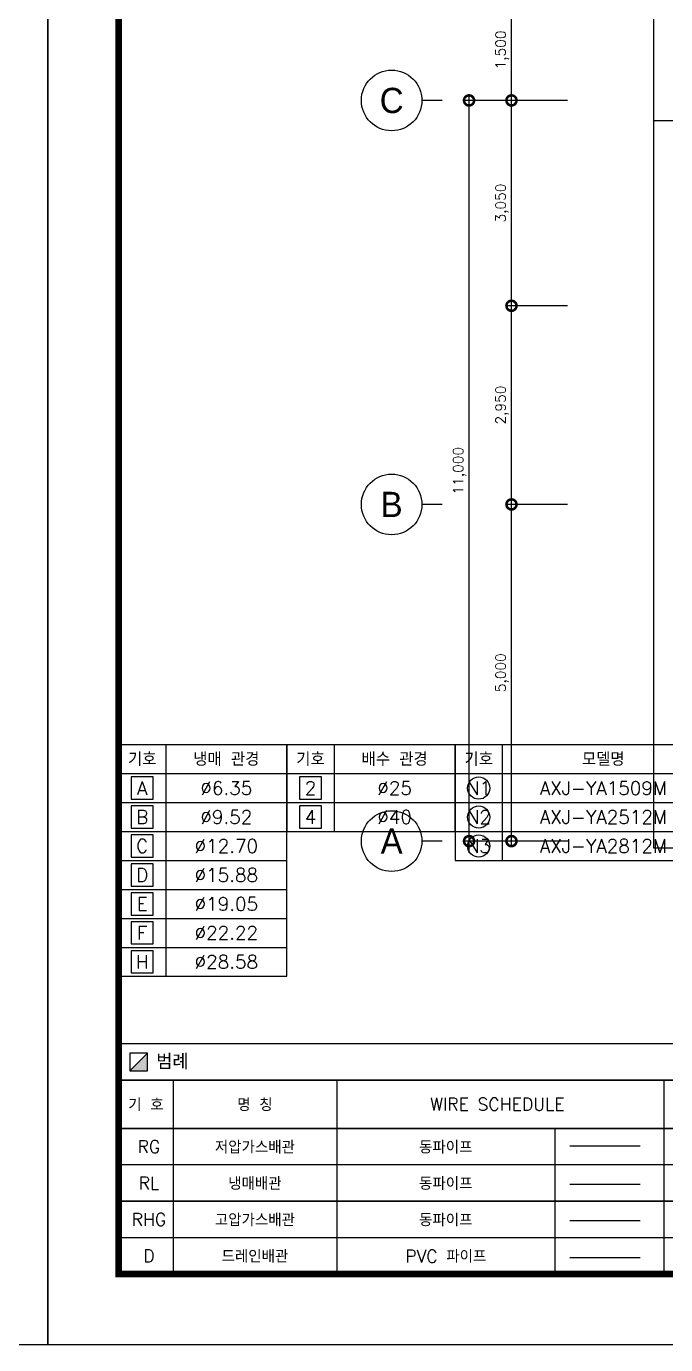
# Model space of a CAD drawing. Header units: millimetres. Extents: x -56261 to 196039, y 9480 to 100001.
# Drawn here: x 69568 to 79065, y 70301 to 89879 of the extents above; entities that cross this region are included whole.
import ezdxf
from ezdxf.enums import TextEntityAlignment as Align

# ---------------------------------------------------------------- set-up
doc = ezdxf.new("R2010")
doc.units = ezdxf.units.MM
for name, color, linetype in [('DVM_LEGEND', 7, 'Continuous'), ('DVM_REPORT', 7, 'Continuous'), ('FORM', 4, 'Continuous'), ('PLAN', 9, 'Continuous'), ('PLAN_DIM', 7, 'Continuous')]:
    doc.layers.add(name, color=color, linetype=linetype)
doc.styles.add('DVM_DEFAULT', font='romans.shx', dxfattribs={"bigfont": 'whgtxt.shx'})
doc.styles.add('DVM_REPORT', font='romans.shx', dxfattribs={"bigfont": 'whgtxt.shx'})
doc.styles.add('Gdim', font='')
doc.styles.add('Gtx', font='')
doc.styles.add('plan', font='romans.shx', dxfattribs={"bigfont": 'GHS.SHX'})
doc.styles.get('Gdim').set_extended_font_data('Dotum')
doc.styles.get('Gtx').set_extended_font_data('Dotum')
doc.dimstyles.new('Gdim100', dxfattribs={"dimscale": 100, "dimtxt": 3, "dimasz": 6, "dimexe": 1.5, "dimexo": 2, "dimgap": 1, "dimtad": 1, "dimdec": 0, "dimzin": 0, "dimdsep": 46, "dimlunit": 6, "dimtxsty": 'Gdim', "dimblk1": 'DOTSMALL', "dimblk2": 'DOTSMALL', "dimsah": 1, "dimcen": 1.5, "dimdle": 1.5, "dimclrd": 1, "dimclre": 1, "dimclrt": 256, "dimazin": 0, "dimtfac": 1, "dimtdec": 0, "dimtix": 1, "dimtmove": 2, "dimatfit": 3, "dimldrblk": 'DOTSMALL', "dimfxl": 1.5, "dimtolj": 1, "dimtzin": 0, "dimlwd": -1, "dimlwe": -1, "dimarcsym": 0})

# ---------------------------------------------------------------- blocks, each defined once
blk = doc.blocks.new('FORM_기계', base_point=(381614, -321275))
at = {"layer": 'FORM', "color": 7}
blk.add_lwpolyline([(381614, -321275), (465714, -321275), (465714, -261875), (381614, -261875)], close=True, dxfattribs=at)
at = {"layer": 'FORM', "const_width": 200}
blk.add_lwpolyline([(463614, -319175), (383714, -319175), (383714, -263975), (463614, -263975)], close=True, dxfattribs=at)
blk = doc.blocks.new('_DotSmall')
at = {"color": 0, "linetype": 'ByBlock', "const_width": 0.5}
blk.add_lwpolyline([(-0.0625, 0, 1), (0.0625, 0, 1)], format="xyb", close=True, dxfattribs=at)
blk = doc.blocks.new('*D171')
at = {"layer": 'DEFPOINTS', "color": 0, "transparency": 16777216}
for p in [(76775, 90279), (77708, 90279), (77708, 88779)]:
    blk.add_point(p, dxfattribs=at)
at = {"layer": 'PLAN_DIM', "transparency": 16777216}
for p, q in [((77608, 90279), (76700, 90279)), ((76775, 88704), (76775, 90354)), ((77608, 88779), (76700, 88779))]:
    blk.add_line(p, q, dxfattribs=at)
at = {"layer": 'PLAN_DIM', "transparency": 16777216, "xscale": 300, "yscale": 300, "zscale": 300}
for p, rotation in [((76775, 90279), 90), ((76775, 88779), 270)]:
    blk.add_blockref('_DotSmall', p, dxfattribs=dict(at, rotation=rotation))
at = {"layer": 'PLAN_DIM', "transparency": 16777216, "insert": (76636, 89529), "char_height": 150, "attachment_point": 5, "rotation": 90, "style": 'plan'}
blk.add_mtext('\\A1;1,500', dxfattribs=at)
blk = doc.blocks.new('*D172')
at = {"layer": 'DEFPOINTS', "color": 0, "transparency": 16777216}
for p in [(76775, 88779), (77708, 88779), (77708, 85729)]:
    blk.add_point(p, dxfattribs=at)
at = {"layer": 'PLAN_DIM', "transparency": 16777216}
for p, q in [((77608, 88779), (76700, 88779)), ((76775, 85654), (76775, 88854)), ((77608, 85729), (76700, 85729))]:
    blk.add_line(p, q, dxfattribs=at)
at = {"layer": 'PLAN_DIM', "transparency": 16777216, "xscale": 300, "yscale": 300, "zscale": 300}
for p, rotation in [((76775, 88779), 90), ((76775, 85729), 270)]:
    blk.add_blockref('_DotSmall', p, dxfattribs=dict(at, rotation=rotation))
at = {"layer": 'PLAN_DIM', "transparency": 16777216, "insert": (76636, 87254), "char_height": 150, "attachment_point": 5, "rotation": 90, "style": 'plan'}
blk.add_mtext('\\A1;3,050', dxfattribs=at)
blk = doc.blocks.new('*D173')
at = {"layer": 'DEFPOINTS', "color": 0, "transparency": 16777216}
for p in [(76145, 88779), (77708, 88779), (77718, 77779)]:
    blk.add_point(p, dxfattribs=at)
at = {"layer": 'PLAN_DIM', "transparency": 16777216}
for p, q in [((77608, 88779), (76070, 88779)), ((76145, 77704), (76145, 88854)), ((77618, 77779), (76070, 77779))]:
    blk.add_line(p, q, dxfattribs=at)
at = {"layer": 'PLAN_DIM', "transparency": 16777216, "xscale": 300, "yscale": 300, "zscale": 300}
for p, rotation in [((76145, 88779), 90), ((76145, 77779), 270)]:
    blk.add_blockref('_DotSmall', p, dxfattribs=dict(at, rotation=rotation))
at = {"layer": 'PLAN_DIM', "transparency": 16777216, "insert": (76006, 83279), "char_height": 150, "attachment_point": 5, "rotation": 90, "style": 'plan'}
blk.add_mtext('\\A1;11,000', dxfattribs=at)
blk = doc.blocks.new('*D179')
at = {"layer": 'DEFPOINTS', "color": 0, "transparency": 16777216}
for p in [(76775, 82779), (77708, 82779), (77708, 77779)]:
    blk.add_point(p, dxfattribs=at)
at = {"layer": 'PLAN_DIM', "transparency": 16777216}
for p, q in [((76775, 77704), (76775, 82854)), ((77608, 82779), (76700, 82779)), ((77608, 77779), (76700, 77779))]:
    blk.add_line(p, q, dxfattribs=at)
at = {"layer": 'PLAN_DIM', "transparency": 16777216, "xscale": 300, "yscale": 300, "zscale": 300}
for p, rotation in [((76775, 82779), 90), ((76775, 77779), 270)]:
    blk.add_blockref('_DotSmall', p, dxfattribs=dict(at, rotation=rotation))
at = {"layer": 'PLAN_DIM', "transparency": 16777216, "insert": (76636, 80279), "char_height": 150, "attachment_point": 5, "rotation": 90, "style": 'plan'}
blk.add_mtext('\\A1;5,000', dxfattribs=at)
blk = doc.blocks.new('*D156')
at = {"layer": 'DEFPOINTS', "color": 0, "transparency": 16777216}
for p in [(76775, 85729), (77708, 85729), (77708, 82779)]:
    blk.add_point(p, dxfattribs=at)
at = {"layer": 'PLAN_DIM', "transparency": 16777216}
for p, q in [((76775, 82704), (76775, 85804)), ((77608, 85729), (76700, 85729)), ((77608, 82779), (76700, 82779))]:
    blk.add_line(p, q, dxfattribs=at)
at = {"layer": 'PLAN_DIM', "transparency": 16777216, "xscale": 300, "yscale": 300, "zscale": 300}
for p, rotation in [((76775, 85729), 90), ((76775, 82779), 270)]:
    blk.add_blockref('_DotSmall', p, dxfattribs=dict(at, rotation=rotation))
at = {"layer": 'PLAN_DIM', "transparency": 16777216, "insert": (76636, 84254), "char_height": 150, "attachment_point": 5, "rotation": 90, "style": 'plan'}
blk.add_mtext('\\A1;2,950', dxfattribs=at)
blk = doc.blocks.new('P_LEGEND')
at = {"layer": 'DVM_REPORT'}
blk.add_hatch(color=2, dxfattribs=at).paths.add_polyline_path([(428, 3278), (166, 3016), (428, 3016)])
at = {"layer": 'DVM_REPORT', "color": 2}
blk.add_line((166, 3016), (428, 3278), dxfattribs=at)
at = {"layer": 'DVM_REPORT', "color": 7}
for p, q in [((810, 2880), (810, 0)), ((810, 2880), (810, 0)), ((3240, 2880), (3240, 0)), ((8100, 2880), (8100, 0)), ((8100, 2880), (8100, 0)), ((6480, 2160), (6480, 0))]:
    blk.add_line(p, q, dxfattribs=at)
at = {"layer": 'DVM_REPORT', "color": 3, "ltscale": 0.05}
for p, q in [((6705, 1904), (7746, 1904)), ((6705, 1333), (7746, 1333)), ((6705, 793), (7746, 793))]:
    blk.add_line(p, q, dxfattribs=at)
at = {"layer": 'DVM_REPORT', "color": 5, "ltscale": 0.05}
blk.add_line((6705, 245), (7746, 245), dxfattribs=at)
at = {"layer": 'DVM_REPORT', "color": 7}
for points in [[(0, 3420), (9720, 3420), (9720, 2880), (0, 2880)], [(0, 2880), (9720, 2880), (9720, 2160), (0, 2160)], [(0, 2160), (9720, 2160), (9720, 1620), (0, 1620)], [(9720, 1620), (0, 1620), (0, 1080), (9720, 1080)], [(0, 1080), (9720, 1080), (9720, 0), (0, 0)], [(9720, 1080), (0, 1080), (0, 540), (9720, 540)]]:
    blk.add_lwpolyline(points, close=True, dxfattribs=at)
at = {"layer": 'DVM_REPORT', "color": 2}
blk.add_lwpolyline([(166, 3016), (428, 3016), (428, 3278), (166, 3278)], close=True, dxfattribs=at)
at = {"layer": 'DVM_REPORT', "color": 2, "style": 'DVM_REPORT'}
blk.add_text('범례', height=225, dxfattribs=at).set_placement((561, 3152), align=Align.MIDDLE_LEFT)
for s, height, p in [('기 호', 187.5, (405, 2520)), ('명 칭', 187.5, (2025, 2520)), ('WIRE SCHEDULE', 187.5, (5625, 2520)), ('비 고', 187.5, (8865, 2520)), ('RG', 187.5, (450, 1890)), ('저압가스배관', 187.5, (2025, 1890)), ('동파이프', 187.5, (4860, 1890)), ('RL', 187.5, (450, 1350)), ('냉매배관', 187.5, (2025, 1350)), ('동파이프', 187.5, (4860, 1350)), ('RHG', 187.5, (450, 810)), ('고압가스배관', 187.5, (2025, 810)), ('동파이프', 187.5, (4860, 810)), ('D', 188, (450, 270)), ('드레인배관', 187.5, (2025, 270)), ('PVC 파이프', 187.5, (4860, 270))]:
    blk.add_text(s, height=height, dxfattribs=at).set_placement(p, align=Align.MIDDLE)

msp = doc.modelspace()

# ---------------------------------------------------------------- linework, layer by layer
at = {"layer": 'DVM_LEGEND', "color": 7}
for p, q in [((71638.9, 79211.1), (71638.9, 78781.1)), ((74138.9, 79211.1), (74138.9, 78781.1)), ((76638.9, 79211.1), (76638.9, 78781.1)), ((71638.9, 78781.1), (71638.9, 78351.1)), ((74138.9, 78781.1), (74138.9, 78351.1)), ((76638.9, 78781.1), (76638.9, 78351.1)), ((71638.9, 78351.1), (71638.9, 77921.1)), ((74138.9, 78351.1), (74138.9, 77921.1)), ((76638.9, 78351.1), (76638.9, 77921.1)), ((71638.9, 77921.1), (71638.9, 77491.1)), ((76638.9, 77921.1), (76638.9, 77491.1)), ((71638.9, 77491.1), (71638.9, 77061.1)), ((71638.9, 77061.1), (71638.9, 76631.1)), ((71638.9, 76631.1), (71638.9, 76201.1)), ((71638.9, 76201.1), (71638.9, 75771.1))]:
    msp.add_line(p, q, dxfattribs=at)
for points in [[(70938.9, 79211.1), (70938.9, 78781.1), (73438.9, 78781.1), (73438.9, 79211.1)], [(73438.9, 79211.1), (73438.9, 78781.1), (75938.9, 78781.1), (75938.9, 79211.1)], [(75938.9, 79211.1), (75938.9, 78781.1), (80638.9, 78781.1), (80638.9, 79211.1)]]:
    msp.add_lwpolyline(points, close=True, dxfattribs=at)
for points in [[(70938.9, 78781.1), (70938.9, 78351.1), (73438.9, 78351.1), (73438.9, 78781.1)], [(73438.9, 78781.1), (73438.9, 78351.1), (75938.9, 78351.1), (75938.9, 78781.1)], [(75938.9, 78781.1), (75938.9, 78351.1), (80638.9, 78351.1), (80638.9, 78781.1)], [(70938.9, 78351.1), (70938.9, 77921.1), (73438.9, 77921.1), (73438.9, 78351.1)], [(73438.9, 78351.1), (73438.9, 77921.1), (75938.9, 77921.1), (75938.9, 78351.1)], [(75938.9, 78351.1), (75938.9, 77921.1), (80638.9, 77921.1), (80638.9, 78351.1)], [(70938.9, 77921.1), (70938.9, 77491.1), (73438.9, 77491.1), (73438.9, 77921.1)], [(75938.9, 77921.1), (75938.9, 77491.1), (80638.9, 77491.1), (80638.9, 77921.1)], [(70938.9, 77491.1), (70938.9, 77061.1), (73438.9, 77061.1), (73438.9, 77491.1)], [(70938.9, 77061.1), (70938.9, 76631.1), (73438.9, 76631.1), (73438.9, 77061.1)], [(70938.9, 76631.1), (70938.9, 76201.1), (73438.9, 76201.1), (73438.9, 76631.1)], [(70938.9, 76201.1), (70938.9, 75771.1), (73438.9, 75771.1), (73438.9, 76201.1)]]:
    msp.add_lwpolyline(points, dxfattribs=at)
at = {"layer": 'DVM_LEGEND', "color": 2}
for points in [[(71123.9, 78401.1), (71453.9, 78401.1), (71453.9, 78731.1), (71123.9, 78731.1)], [(73623.9, 78401.1), (73953.9, 78401.1), (73953.9, 78731.1), (73623.9, 78731.1)], [(71123.9, 77971.1), (71453.9, 77971.1), (71453.9, 78301.1), (71123.9, 78301.1)], [(73623.9, 77971.1), (73953.9, 77971.1), (73953.9, 78301.1), (73623.9, 78301.1)], [(71123.9, 77541.1), (71453.9, 77541.1), (71453.9, 77871.1), (71123.9, 77871.1)], [(71123.9, 77111.1), (71453.9, 77111.1), (71453.9, 77441.1), (71123.9, 77441.1)], [(71123.9, 76681.1), (71453.9, 76681.1), (71453.9, 77011.1), (71123.9, 77011.1)], [(71123.9, 76251.1), (71453.9, 76251.1), (71453.9, 76581.1), (71123.9, 76581.1)], [(71123.9, 75821.1), (71453.9, 75821.1), (71453.9, 76151.1), (71123.9, 76151.1)]]:
    msp.add_lwpolyline(points, close=True, dxfattribs=at)
for centre in [(76288.9, 78566.1), (76288.9, 78136.1), (76288.9, 77706.1)]:
    msp.add_circle(centre, 165, dxfattribs=at)
at = {"layer": 'PLAN'}
for p, q in [((78883.4, 90353.8), (78883.4, 77678.8)), ((78883.4, 77678.8), (82083.4, 77678.8))]:
    msp.add_line(p, q, dxfattribs=at)
msp.add_lwpolyline([(78883.4, 88878.8), (78883.4, 88478.8), (79283.4, 88478.8), (79283.4, 88878.8)], dxfattribs=at)
at = {"layer": 'PLAN_DIM'}
for points in [[(75744.8, 88778.8), (75444.8, 88778.8, -1), (74544.8, 88778.8, -1), (75444.8, 88778.8, 0)], [(75744.8, 82778.8), (75444.8, 82778.8, -1), (74544.8, 82778.8, -1), (75444.8, 82778.8, 0)], [(75744.8, 77778.8), (75444.8, 77778.8, -1), (74544.8, 77778.8, -1), (75444.8, 77778.8, 0)]]:
    msp.add_lwpolyline(points, format="xyb", dxfattribs=at)

# ---------------------------------------------------------------- block references
at = {"layer": 'DVM_LEGEND', "color": 7}
msp.add_blockref('P_LEGEND', (70938.9, 71351.1), dxfattribs=at)
at = {"layer": 'FORM', "xscale": 0.5, "yscale": 0.5, "zscale": 0.5}
for p in [(27838.9, 70301.1), (69888.9, 70301.1)]:
    msp.add_blockref('FORM_기계', p, dxfattribs=at)

# ---------------------------------------------------------------- texts
at = {"layer": 'DVM_LEGEND', "color": 2, "style": 'DVM_DEFAULT'}
for s, p in [('기호', (71288.9, 78996.1)), ('냉매 관경', (72538.9, 78996.1)), ('기호', (73788.9, 78996.1)), ('배수 관경', (75038.9, 78996.1)), ('기호', (76288.9, 78996.1)), ('모델명', (78138.9, 78996.1)), ('A', (71288.9, 78566.1)), ('∅6.35', (72538.9, 78566.1)), ('2', (73788.9, 78566.1)), ('∅25', (75038.9, 78566.1)), ('N1', (76288.9, 78566.1)), ('AXJ-YA1509M', (78138.9, 78566.1)), ('B', (71288.9, 78136.1)), ('∅9.52', (72538.9, 78136.1)), ('4', (73788.9, 78136.1)), ('∅40', (75038.9, 78136.1)), ('N2', (76288.9, 78136.1)), ('AXJ-YA2512M', (78138.9, 78136.1)), ('C', (71288.9, 77706.1)), ('∅12.70', (72538.9, 77706.1)), ('N3', (76288.9, 77706.1)), ('AXJ-YA2812M', (78138.9, 77706.1)), ('D', (71288.9, 77276.1)), ('∅15.88', (72538.9, 77276.1)), ('E', (71288.9, 76846.1)), ('∅19.05', (72538.9, 76846.1)), ('F', (71288.9, 76416.1)), ('∅22.22', (72538.9, 76416.1)), ('H', (71288.9, 75986.1)), ('∅28.58', (72538.9, 75986.1))]:
    msp.add_text(s, height=200, dxfattribs=at).set_placement(p, align=Align.MIDDLE_CENTER)
at = {"layer": 'PLAN_DIM', "style": 'Gtx'}
for s, p in [('C', (74994.8, 88778.8)), ('B', (74994.8, 82778.8)), ('A', (74994.8, 77778.8))]:
    msp.add_text(s, height=375, dxfattribs=at).set_placement(p, align=Align.MIDDLE)

# ---------------------------------------------------------------- dimensions: what is measured, and where the dimension line sits
at = {"layer": 'PLAN_DIM'}
for base, p1, p2, picture, middle in [((76775.1, 90278.8), (77708, 88778.8), (77708, 90278.8), '*D171', (76635.9, 89528.8)), ((76145.1, 88778.8), (77717.6, 77778.6), (77708, 88778.8), '*D173', (76005.9, 83278.7)), ((76775.1, 88778.8), (77708, 85728.8), (77708, 88778.8), '*D172', (76635.9, 87253.8)), ((76775.1, 85728.8), (77708, 82778.8), (77708, 85728.8), '*D156', (76635.9, 84253.8)), ((76775.1, 82778.8), (77708, 77778.8), (77708, 82778.8), '*D179', (76635.9, 80278.8))]:
    dim = msp.add_linear_dim(base=base, p1=p1, p2=p2, angle=270, dimstyle='Gdim100', override={"dimscale": 50, "dimtxsty": 'plan', "dimblk1": 'DotSmall', "dimblk2": 'DotSmall', "dimclrd": 256, "dimclre": 256}, dxfattribs=at)
    dim.commit()
    dim.dimension.update_dxf_attribs({"geometry": picture, "text_midpoint": middle})

doc.saveas('drawing.dxf')
